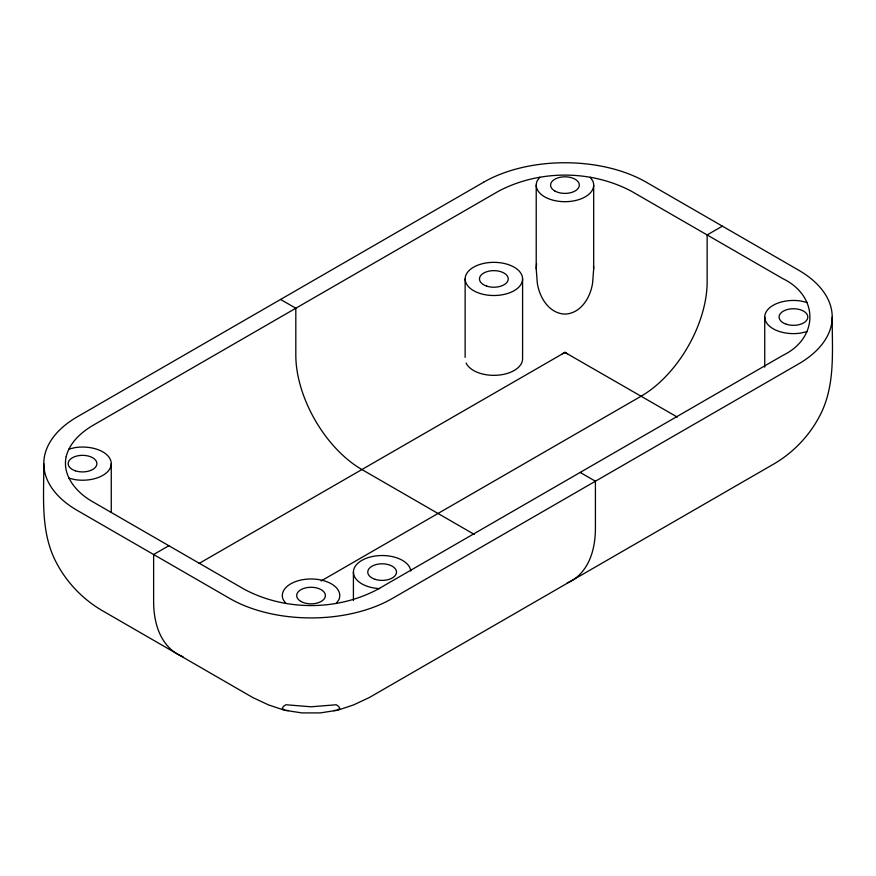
<?xml version="1.0" encoding="UTF-8"?>
<svg xmlns="http://www.w3.org/2000/svg" width="876" height="876" viewBox="0 0 876 876"><rect width="100%" height="100%" fill="white"/><g stroke="black" fill="none" stroke-linecap="round" stroke-linejoin="round"><path stroke-width="1.31" d="M593.676 185.11L593.676 268.877L592.625 282.817C590.588 297.227 581.04 313.433 564.954 314.123C548.858 313.433 539.309 297.227 537.273 282.817L536.221 268.877L536.221 185.11M536.221 268.877L536.561 263.556M539.758 177.248L537.207 180.817A28.722 16.589 0 0 0 564.954 201.688A28.722 16.589 0 0 0 592.702 180.817L590.139 177.248M336.242 603.422L338.793 599.852A28.722 16.589 0 0 0 311.046 578.981A28.722 16.589 0 0 0 283.298 599.852L285.861 603.422M677.301 417.085L564.801 352.338L567.615 353.762M168.86 545.715L153.629 554.519L153.629 601.429A114.909 66.335 -60 0 0 183.04 656.693M722.372 226.15L707.14 234.943L707.14 281.853A93.36 53.907 -60 0 1 641.122 396.204L321.087 580.974M199.104 563.443L565.108 352.338L562.293 353.762M337.14 710.305L339.779 708.476L338.793 706.505L336.242 704.753L311.046 706.79L285.861 704.753L283.298 706.505L282.324 708.476L284.952 710.305L301.924 712.911L320.167 712.911L337.14 710.305L333.647 710.567M337.775 710.184L353.575 704.917L369.278 697.559L773.968 463.908C793.404 452.498 809.435 435.722 819.816 415.717C835.792 385.363 832.036 350.006 832.2 317.035M68.919 449.081L75.095 447.614A28.722 16.589 0 0 1 111.263 463.634L111.263 512.394M807.081 331.577L800.905 333.055A28.722 16.589 0 0 1 764.737 317.035L764.737 367.154M284.952 710.305L288.456 710.567M807.081 302.494L800.905 301.015A28.722 16.589 0 0 0 764.737 317.035M68.919 478.176L75.095 479.654A28.722 16.589 0 0 0 111.263 463.634M284.317 710.184L268.527 704.917L252.814 697.559L102.032 610.495C82.596 599.085 66.565 582.321 56.184 562.304C40.208 531.962 43.964 496.593 43.8 463.634M280.583 299.45L295.814 308.243L295.814 355.152A93.36 53.907 60 0 0 361.832 469.492L474.332 534.448M580.186 472.427L595.417 481.22L595.417 528.129A114.909 66.335 60 0 1 567.166 582.934M593.512 266.216L593.676 268.877M522.589 278.929A28.722 16.589 0 0 1 479.5 293.285A28.722 16.589 0 0 1 479.5 264.563A28.722 16.589 0 0 1 522.589 278.929L522.589 358.755A28.722 16.589 0 0 1 497.612 375.202A28.722 16.589 0 0 1 466.109 363.047M465.134 278.929L465.134 357.397M353.411 572.105L353.411 600.52M379.647 588.628A28.722 16.589 0 0 1 353.433 571.502A28.722 16.589 0 0 1 381.728 555.526A28.722 16.589 0 0 1 410.811 571.032M66.193 456.593C61.824 476.172 77.208 493.232 93.184 502.036L244.535 589.406C285.127 610.955 336.964 610.955 377.567 589.406L782.815 355.437C818.929 337.939 818.929 296.143 782.815 278.634L631.465 191.264C590.873 169.714 539.036 169.714 498.433 191.264L93.184 425.232C81.139 432.317 69.697 442.544 66.193 456.593M483.705 182.175L77.449 416.724A114.909 66.335 0 0 0 77.449 510.544L229.797 598.494A114.909 66.335 0 0 0 392.295 598.494L798.551 363.945A114.909 66.335 0 0 0 798.551 270.126L646.203 182.175A114.909 66.335 0 0 0 483.705 182.175M786.287 324.219A14.366 8.289 0 0 0 807.825 317.035A14.366 8.289 0 0 0 786.287 309.852A14.366 8.289 0 0 0 786.287 324.219M300.895 601.429A14.366 8.289 0 0 0 324.919 597.706A14.366 8.289 0 0 0 307.334 587.555A14.366 8.289 0 0 0 300.895 601.429M554.793 190.968A14.366 8.289 0 0 0 578.828 187.256A14.366 8.289 0 0 0 561.231 177.094A14.366 8.289 0 0 0 554.793 190.968M486.673 286.113A14.366 8.289 0 0 0 508.222 278.929A14.366 8.289 0 0 0 486.673 271.746A14.366 8.289 0 0 0 486.673 286.113M75.347 470.806A14.366 8.289 0 0 0 96.897 463.634A14.366 8.289 0 0 0 75.347 456.451A14.366 8.289 0 0 0 75.347 470.806M374.961 579.288A14.366 8.289 0 0 0 396.5 572.105A14.366 8.289 0 0 0 374.961 564.921A14.366 8.289 0 0 0 374.961 579.288"/></g></svg>
